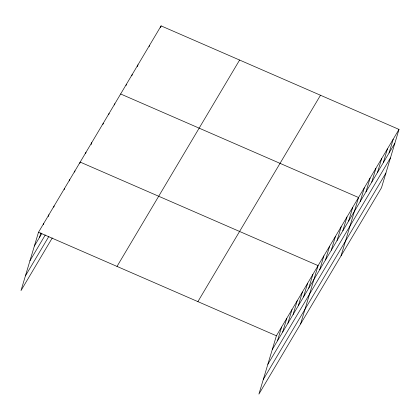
<?xml version="1.0" encoding="UTF-8"?>
<svg xmlns="http://www.w3.org/2000/svg" width="420" height="420" viewBox="0 0 420 420"><rect width="100%" height="100%" fill="white"/><g stroke="black" fill="none" stroke-linecap="round" stroke-linejoin="round"><path stroke-width="0.63" d="M399 129.412L276.402 335.785L258.904 394.118L381.502 187.745L399 129.412L161.096 25.883L38.498 232.255L21 290.588L52.264 237.962M39.569 237.29L40.887 232.901M43.334 224.742L43.712 223.487M48.358 216.599L48.92 214.715M53.755 207.197L54.133 205.942M64.176 189.656L64.554 188.402M69.384 180.884L69.762 179.629M74.597 172.116L74.975 170.861M79.805 163.343L80.183 162.089L318.087 265.618L300.584 323.951M85.586 153.615L85.964 152.36M91.177 144.512L91.744 142.632M102.926 124.425L103.299 123.17M108.707 114.697L109.079 113.442M114.482 104.969L114.86 103.714M126.042 85.512L126.42 84.257M131.822 75.784L132.2 74.529M137.413 66.68L137.981 64.801M149.163 46.594L149.536 45.339M160.534 27.762L161.096 25.883M277.473 340.82L281.615 327.017M282.681 332.052L286.823 318.244M287.894 323.279L292.036 309.472M293.102 314.506L297.244 300.704M298.316 305.739L302.458 291.931M303.524 296.966L307.666 283.159M308.731 288.194L312.874 274.391M319.725 269.698L323.867 255.89M325.505 259.97L329.647 246.162M331.286 250.236L335.423 236.434M337.06 240.508L341.203 226.7M342.841 230.78L346.983 216.972M348.621 221.051L352.763 207.244M341.045 255.848L358.544 197.516L120.64 93.986M360.181 201.595L364.324 187.787M365.962 191.861L370.104 178.059M371.742 182.133L375.884 168.331M377.517 172.405L381.659 158.597M383.297 162.677L387.44 148.869M389.078 152.948L393.22 139.141M34.356 246.062L41.848 233.452M29.951 260.757L45.255 234.99M25.41 275.893L48.857 236.423M117.007 266.422L239.605 60.044M197.894 301.623L320.492 95.245M272.26 349.592L394.858 143.22M267.855 364.287L390.448 157.909M263.314 379.423L385.906 173.05M38.498 232.255L276.402 335.785"/></g></svg>
